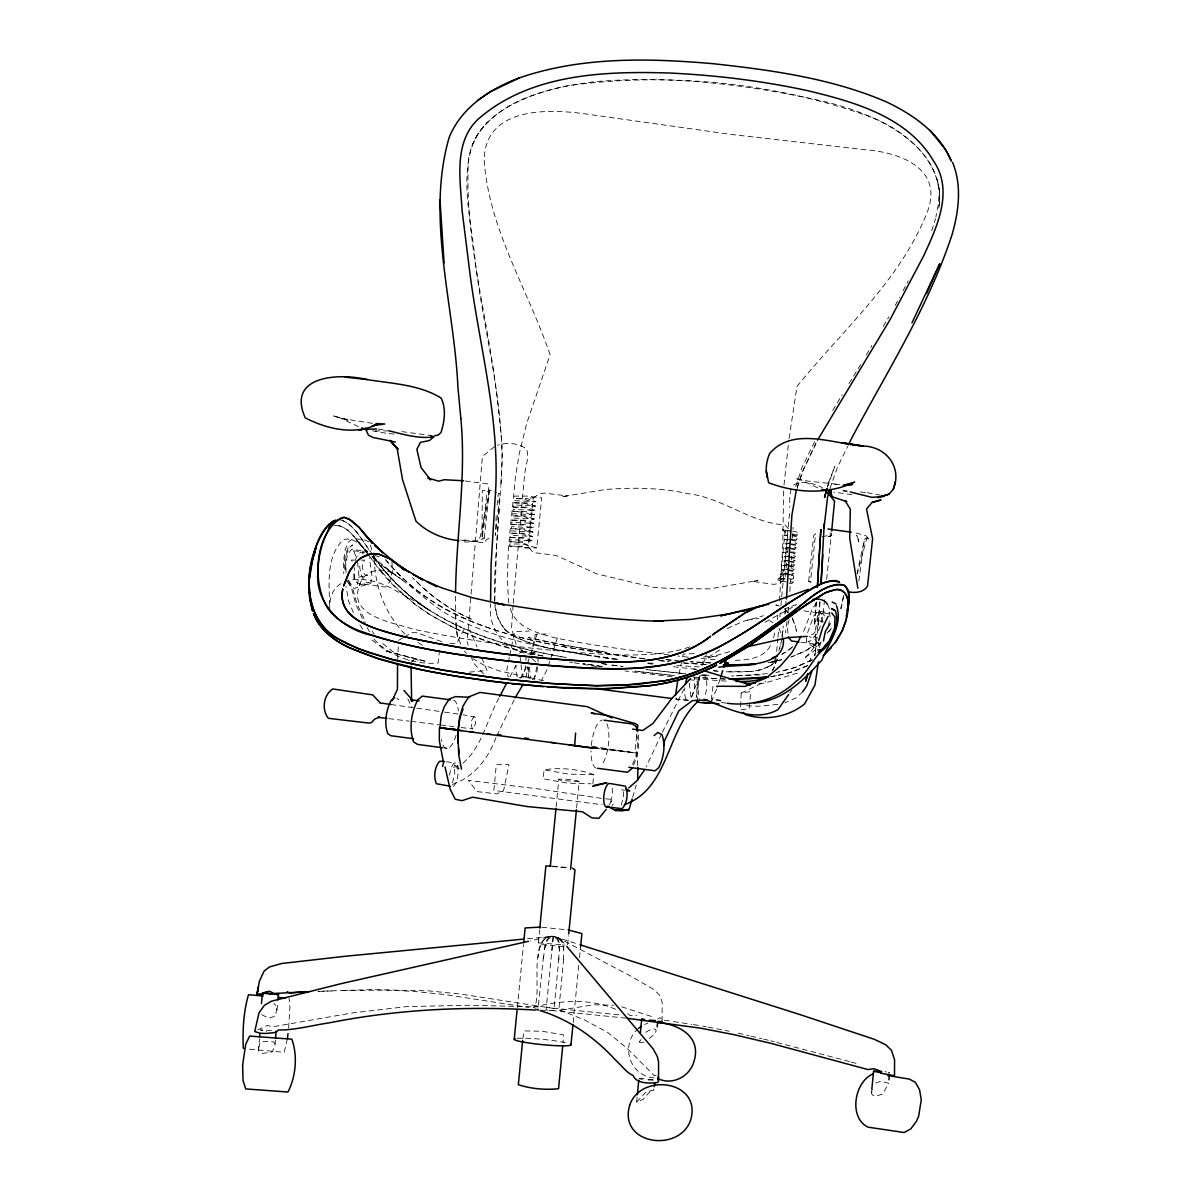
<?xml version="1.0" encoding="UTF-8"?>
<svg xmlns="http://www.w3.org/2000/svg" width="1201" height="1201" viewBox="0 0 1201 1201"><rect width="100%" height="100%" fill="white"/><g stroke="black" fill="none" stroke-linecap="round" stroke-linejoin="round"><path stroke-width="0.75" stroke-dasharray="5 3.75" d="M638.512 734.922L638.482 746.827L636.14 759.077L633.467 765.292M455.449 596.221L456.02 628.603L457.446 636.59L462.655 648.33M938.762 208.013C946.253 164.987 907.836 131.96 871.911 117.413L871.566 117.293C774.945 82.344 667.591 71.625 566.046 85.992C526.278 94.789 475.371 113.329 468.465 159.658C464.051 240.2 488.582 319.211 497.184 398.897L501.958 442.268L502.393 457.086L500.802 486.255C507.287 409.766 483.568 334.854 475.056 259.461C471.408 220.308 458.887 178.033 474.44 139.917C498.115 98.617 550.148 87.688 593.774 81.788L594.21 81.758C670.428 74.987 747.337 84.58 821.754 100.914C872.632 112.729 944.481 142.634 939.257 205.626L939.482 190.028L938.311 204.65L935.894 216.856M261.758 1014.695L268.724 1018.238L275.675 1015.956L276.815 1006.318L273.858 1003.511M783.622 491.074L782.722 546.725L779.314 603.923M494.827 600.74L496.644 544.053L500.787 486.345M792.645 538.078L793.05 527.359M741.197 693.007L740.522 709.956L749.259 708.665L750.7 691.611L741.197 693.007L765.728 681.357M806.487 637.671L806.321 642.145L816.38 649.05M397.636 660.625L398.267 645.928M563.569 959.839L563.704 945.667L560.807 939.392L557.774 937.29L550.388 936.345L530.332 940.878M791.144 568.704L791.819 556.048M662.111 1021.435L662.141 1002.174L659.589 995.149L653.794 989.504L631.606 976.563L557.759 937.561C524.462 927.502 544.008 998.647 533.469 1007.849M789.853 591.462L790.558 579.392M820.028 602.136L817.175 636.185M499.106 509.464C497.754 538.213 493.911 566.932 494.662 595.756C493.581 612.555 500.141 630.795 516.7 637.656M818.316 623.784L819.788 601.731M513.097 605.169L511.536 628.243L516.385 645.462L524.822 652.608M513.217 603.397L524.687 473.314L527.269 460.418L527.584 452.807L526.533 448.919C518.247 443.034 507.062 442.148 497.484 445.211M783.998 485.039L788.832 440.212M558.765 959.989C558.435 952.648 562.158 942.785 556.033 936.9C543.618 932.667 538.138 947.649 538.588 957.407M785.019 613.336L785.484 607.871M785.649 606.055L786.1 600.605M288.615 1028.041L289.921 1007.189L289.051 998.361M776.026 658.493L775.381 665.624L772.483 670.338M776.672 651.377L777.798 638.902M777.963 637.115L778.638 629.834M819.713 647.639L820.178 642.34M843.672 595.246L841.03 608.922M563.614 959.089L558.795 1010.326L593.654 1004.787L613.531 1005.222M779.854 616.774L780.2 613.05M780.905 605.589L789.808 510.5M830.311 532.989L829.981 536.562L825.357 536.532M496.163 515.634L495.443 535.361L499.766 493.746L498.265 493.521L496.854 508.263M558.885 958.023L553.916 1010.476L540.675 1010.191M275.464 1040.246L274.939 1045.455L272.192 1051.956L262.689 1053.397L258.56 1050.905L259.401 1039M277.041 1010.206L277.881 1001.559M530.136 498.025L533.199 497.574L528.29 547.641L509.629 546.155L509.84 543.978L522.645 544.008L536.787 547.911L541.696 497.845L527.344 496.118L514.538 496.088L514.298 498.49L523.456 498.97L532.764 502.138L535.826 501.688L527.104 498.52L514.298 498.49M528.515 545.464L521.895 542.492L510.05 541.831L510.26 539.669L531.998 540.705L528.935 541.156L522.33 538.183L510.47 537.508L510.68 535.361L532.433 536.397L529.356 536.832L522.75 533.86L510.89 533.199L511.116 530.947L532.854 531.983L529.791 532.433L523.171 529.461L511.326 528.785L511.536 526.639L533.289 527.674L530.211 528.125L523.606 525.137L511.746 524.477L511.956 522.315L533.709 523.351L530.632 523.801L524.026 520.829L512.166 520.153L512.377 518.006L534.13 519.042L531.052 519.493L524.447 516.505L512.602 515.845L512.812 513.683L534.55 514.719L531.488 515.169L524.867 512.196L513.022 511.536L513.232 509.374L534.97 510.41L531.908 510.86L525.302 507.798L513.458 507.122L513.668 504.96L535.406 506.011L532.328 506.447L525.723 503.474L513.878 502.814L514.088 500.652L535.826 501.688M517.331 1007.684L523.501 944.632M592.874 783.698L593.759 774.675C578.627 769.03 560.041 767.274 544.083 769.781L543.197 778.803L567.728 783.157L591.102 783.803M522.855 1038.64L524.116 1030.923L542.041 1031.239L563.434 1034.842L563.059 1042.633M564.005 946.628L540.81 944.526L538.333 942.845L539.594 930.024M556.123 807.012L558.855 779.134L567.277 779.314L577.426 780.665L579.152 781.821L576.6 807.853M551.92 950.381L553.256 936.285L527.239 938.777M567.638 944.872L568.538 935.729M573.177 1022.591L578.807 965.109M579.528 957.692L580.623 946.568M643.901 1042.228L639.683 1042.528L639.848 1038.174M636.62 1102.008L645.943 1092.054L653.975 1089.832L650.372 1091.124L643.06 1099.425L636.62 1102.008L637.161 1096.558M786.4 581.885L780.185 580.984L785.094 530.902L791.279 531.923M780.185 580.984L777.843 579.813L784.313 569.724L787.721 535.03L782.752 529.746L790.949 530.932M786.58 563.029L784.989 579.287L779.254 583.536L773.609 584.347L752.261 581.299L757.921 580.473L709.971 588.85L673.07 588.67L653.659 587.364L596.897 573.943L555.838 555.387L533.169 552.535L528.41 546.89M787.646 552.205L788.171 546.785M789.102 583.116L791.759 583.491L793.065 582.41L793.276 580.248L791.174 579.543M793.486 578.086L793.696 575.925L791.594 575.234L791.384 577.396L793.486 578.086L792.18 579.167L788.201 578.597M788.622 574.288L792.6 574.844L794.116 571.616L784.313 569.724L781.235 570.175L787.676 568.929M789.042 569.965L793.02 570.535L794.552 567.202L787.826 565.791M789.477 565.566L793.456 566.136L794.972 562.894L788.246 561.483M789.898 561.257L793.876 561.813L795.392 558.57L788.667 557.174M790.333 556.934L794.311 557.504L795.602 556.423L795.813 554.261L793.726 553.571M790.753 552.625L794.732 553.181L796.248 549.938L789.522 548.542M791.174 548.302L795.152 548.872L796.668 545.629L789.943 544.218M791.609 543.903L795.587 544.458L797.104 541.216L787.286 539.339L784.223 539.789L787.436 539.159M792.029 539.579L796.008 540.15L797.524 536.907L792.345 535.736M792.45 535.271L796.428 535.826L797.734 534.745L797.974 532.343L792.585 531.172M875.769 1083.047L880.738 1081.23L888.59 1083.242L882.69 1094.156L875.889 1096.033L873.217 1095.582L871.701 1093.976L871.821 1089.247M543.452 956.506L538.048 1008.96M822.205 622.148L824.532 599.824M826.648 579.362L831.482 532.869M258.515 1048.068L260.152 1042.528L262.554 1041.402L273.333 1041.777L275.119 1043.684M484.303 538.153L489.362 490.488L482.262 490.593L482.036 538.468L489.362 490.488L487.005 492.005L481.916 537.883L484.303 538.153L478.238 541.096L466.003 542.086L460.674 541.005M787.045 621.367L785.409 632.987M787.991 612.48L788.562 607.151M816.995 637.956L814.773 655.506M818.241 645.297L818.587 642.085M439.506 650.176L438.095 663.027C415.066 665.069 387.758 655.926 373.166 637.986M594.78 748.178L634.759 752.937L636.995 732.565M808.648 581.224L813.768 535.361L815.569 533.754L810.495 581.434L808.648 581.224L813.317 584.076M784.929 613.996L785.544 608.427M871.461 1092.835L872.196 1089.217M843.597 596.522L840.73 608.592M543.332 958.473C544.909 951.327 543.182 940.893 550.388 936.345M712.989 686.221L711.367 698.997L716.847 699.973M777.227 619.806L777.933 614.507M781.896 636.785L783.337 625.961M782.331 635.329L783.457 626.982M858.835 581.044L864.435 539.384L866.912 537.763L857.349 573.628M789.087 438.455L796.999 386.422C842.486 330.095 900.9 279.953 927.637 211.166C943.686 167.119 897.627 151.821 863.654 149.6L731.019 134.407L589.391 114.485C551.499 108.706 485.429 105.373 484.168 159.673C488.597 228.956 528.215 290.087 550.088 354.79L526.729 423.337L519.042 454.624L515.289 478.373C511.701 520.033 504.615 562.098 508.969 603.953M287.369 1038.73L284.232 1052.316L247.376 1048.983M525.948 677.709L527.704 666.585M781.686 639.427L780.095 648.375M791.099 488.897L789.688 497.199L789.778 507.167M828.525 625.961L829.756 618.665M814.683 655.806L815.674 650.311L814.713 655.611M489.362 490.488L480.355 536.442L478.238 541.096L460.538 539.714M534.1 680.111L536.817 666.675M509.269 657.217L506.822 670.203L508.218 677.019M509.659 655.401L514.629 631.741L529.266 631.02M528.425 667.231L528.005 678.1M531.097 654.5L535.301 634.488L549.938 633.753M679.03 674.121L683.234 654.11L694.223 653.569M700.093 675.052L696.205 698.006M702 665.955L703.906 656.857L718.558 656.121M544.473 949.436L548.151 939.017L553.256 936.285L578.281 944.211M857.079 573.598L864.435 539.384L867.422 538.048L869.959 539.91L865.831 535.646L854.782 532.689M797.074 488.627L802.193 471.873L818.707 438.155M639.502 1041.702L641.004 1039.511M773.594 637.851L775.125 631.156M795.753 486.585L802.178 467.069L814.894 441.157M355.466 560.492L356.247 557.249L360.645 552.085L364.113 552.925M789.102 619.686L787.541 626.156L788.006 635.179M778.894 650.597L781.16 642.205M829.891 488.672L837.457 467.249L847.681 446.397M632.627 797.314L636.2 785.079M807.612 632.702L813.873 615.738L818.196 611.249L830.011 612.75M931.706 230.772L935.549 218.597M699.402 676.313L691.04 698.141M703.125 664.573L706.323 654.5M720.075 679.045L717.147 687.512M797.179 487.051L803.574 469.516L815.899 443.079M527.509 663.477L537.703 632.131M548.181 666.225L549.878 661M550.448 659.259L558.39 634.879M777.587 658.914L772.663 670.218M716.517 689.209L711.713 700.889M803.694 631.381L811.741 610.528L815.974 603.397M452.507 782.767L454.819 773.684L454.248 765.007L459.698 767.814M621.247 805.165L623.574 796.068L623.529 789.808M526.368 666.96L522.435 675.773L520.904 677.469L518.066 677.919M547.055 669.693L541.576 680.216M632.507 764.241C637.206 754.693 639.412 743.179 636.2 732.85M498.91 698.081C486.555 720.375 481.556 749.619 459.968 765.577M661.586 733.961L646.288 766.703M662.336 732.265L683.774 689.374M496.013 737.534C488.101 758.762 473.779 777.602 451.321 784.733M496.794 735.868L514.283 699.492M471.993 145.786L478.313 133.056L487.366 122.007M509.93 676.809L515.875 665.354M895.195 305.504L899.549 297.323M903.017 290.777L908.241 280.959M866.296 355.076L871.941 345.513M883.245 326.387L888.89 316.824M611.925 806.036L613.095 804.085M832.638 410.472L842.291 394.664M849.047 383.599L860.622 364.624M608.997 805.135L612.63 799.521L603.352 798.56M831.287 628.288L828.705 631.906M775.531 658.553L770.532 665.894L772.979 663.838C759.602 673.416 742.578 671.779 727.07 671.854M789.733 692.992L791.879 689.959M821.274 641.95L815.284 649.861L803.844 658.703L806.682 655.986A165.558 23.945 -27.3 0 0 815.194 644.982L815.944 641.814L815.179 639.352L809.069 636.515M770.366 645.733C762.95 659.364 745.821 660.1 732.13 660.49M649.231 1038.475C663.237 1028.161 652.774 1025.609 643.916 1033.986M824.697 616.008L822.37 613.336L817.971 618.5L815.239 629.819L815.794 640.658L819.292 644.652L821.499 642.07M827.024 633.257L830.777 629.189M638.542 1028.281C619.176 1044.765 629.819 1077.627 655.956 1077.958M802.733 691.746L796.263 697.826L784.793 702.96M776.747 659.859C770.442 667.711 760.398 670.443 750.82 671.509M792.795 646.558L788.201 650.762L780.86 654.875M474.095 716.351L471.678 720.375L471.152 723.933L472.248 728.887L473.524 728.692L475.626 723.272L475.221 717.177L463.016 714.775M410.757 662.727L413.925 659.965L408.4 660.28M791.969 647.474L782.151 654.095M494.452 446.637L482.397 456.425L467.159 641.754L468.12 645.207M816.44 643.916L806.817 650.221L790.768 657.232M362.207 553.601L364.473 551.905L351.833 550.643L354.13 551.86L356.862 559.096M533.184 498.16L538.919 493.911L544.563 493.086L567.232 495.938L561.588 496.764L605.169 489.558C632.702 487.231 660.835 487.726 687.948 493.656C722.612 497.619 750.28 522.915 785.004 524.897L789.763 530.542M818.076 642.385L805.165 651.107L791.789 656.662M521.895 542.492L522.855 541.846L510.05 541.831M521.474 546.83L522.435 546.185L509.629 546.155M719.774 649.921L706.428 658.448L732.775 650.687M398.507 640.418L402.92 637.821M404.377 636.965L411.733 632.627L417.212 632.777L444.61 642.685M764.962 622.208L795.693 605.439M811.831 659.965L795.152 667.456L778.879 671.975M727.1 628.543L743.149 621.382L763.551 615.753M656.136 1075.12L654.575 1075.871L626.922 1048.188L607.556 1032.32L584.422 1019.919L558.915 1009.666M807.898 665.444L789.207 672.8L770.261 676.839M489.107 538.393L485.955 539.895L485.039 542.972L460.749 540.09M807.357 665.864L793.14 671.584M812.492 659.664L795.152 667.456L776.056 672.56M644.532 1024.498L647.729 1023.117M796.503 604.523L784.568 608.937M689.674 646.964C665.609 655.326 639.653 655.206 614.507 654.875L614.146 654.86C546.62 651.347 479.154 643.105 412.979 629.099L412.679 629.024C394.363 622.703 347.975 616.623 359.219 586.148C363.272 569.995 383.359 565.356 395.654 575.384C417.363 589.871 435.077 610.138 459.563 620.452C508.864 643.361 563.389 651.497 616.744 659.034M793.411 484.979C802.718 480.325 813.708 483.207 822.445 487.681M257.735 1029.873L267.643 1025.354L272.102 1026.885L352.058 1012.983L406.779 1006.603L469.846 1005.237L538.393 1006.948M458.197 766.043L452.912 767.424L459.428 768.295M781.536 659.859L767.859 662.727M778.338 675.457L792.555 671.779M770.051 662.487L781.761 659.664M790.228 542.852L783.788 544.188L791.624 543.107M789.793 547.251L783.367 548.512L791.189 547.476M787.766 551.89L782.947 552.82L786.009 552.37M788.952 555.883L782.512 557.144L790.348 556.108M788.517 560.206L782.091 561.452L789.913 560.432M788.096 564.515L781.671 565.776L789.492 564.74M787.24 573.237L780.815 574.483L790.228 573.267M747.397 620.091L758.927 618.485M784.613 578.597L777.843 579.813L783.893 574.048L790.063 574.994M777.843 704.402L758.191 706.248L743.854 705.603M533.604 1007.129L533.514 1007.099C561.302 1000.343 591.027 997.806 617.644 1010.221M334.433 525.633L335.289 525.483M688.098 700.063L676.824 699.387L675.938 697.736M771.417 676.523L778.023 675.517M787.721 535.03L784.643 535.466L791.009 534.76M822.265 536.502L831.903 535.166L829.981 536.562L827.204 536.427M767.439 673.686L733.18 676.058M639.247 1078.273L654.98 1080.074L647.129 1079.999M792.465 534.445L797.734 534.745M787.286 539.339L797.314 539.069M789.177 551.995L796.038 552.1M784.313 569.724L789.072 569.154M888.5 1073.109L889.611 1072.763L888.62 1072.373M469.441 672.125L487.036 670.443L481.301 656.977M554.036 1008.48L460.148 994.008L428.772 990.87L371.049 989.609L317.89 991.335M760.203 674.842L731.619 676.028M593.759 774.675L568.613 774.15L544.083 769.781M342.78 990.6L385.446 990.074L413.009 991.335L444.385 994.473L528.92 1007.489M449.97 643.571L456.635 643.316L463.676 629.849L469.861 630.06L477.007 646.889M318.82 991.38L331.836 990.93M513.878 502.814L526.684 502.829L535.406 506.011M513.458 507.122L526.263 507.152L534.97 510.41M513.022 511.536L525.828 511.551L534.55 514.719M512.602 515.845L525.407 515.875L534.13 519.042M512.166 520.153L524.987 520.183L533.709 523.351M511.746 524.477L524.552 524.507L533.289 527.674M511.326 528.785L524.131 528.815L532.854 531.983M510.89 533.199L523.696 533.229L532.433 536.397M510.47 537.508L523.276 537.538L531.998 540.705M525.227 548.091L536.787 547.911M726.14 671.809L750.805 671.524M354.55 560.086L351.172 560.086L353.034 562.038M361.336 560.116L364.729 560.131L362.972 562.248L362.342 567.067L363.393 572.307L365.539 575.504L367.461 575.219L354.265 578.266L354.4 567.533M758.912 683.294L764.316 683.309L796.308 673.371L799.446 674.091M834.665 484.438L839.949 484.468L808.243 481.151L795.122 478.433L801.262 480.16L817.746 487.816M374.937 430.859L387.968 430.949M699.372 666.9L674.046 665.399M710.346 662.832L690.83 661.796M579.152 781.821L560.582 780.305L558.855 779.134M552.775 866.086L568.869 867.647M551.965 866.537L568.854 868.023M538.333 942.845L564.98 945.037M535.106 1010.056L538.829 1010.146M780.395 578.807L785.199 578.927M725.149 679.045L693.502 677.289M725.299 679L700.648 677.829M715.045 659.604L699.913 658.403M706.578 664.588L683.774 662.952M710.827 662.967L690.26 661.751M726.02 681.132L691.536 678.55M541.726 927.232L568.268 929.934M701.339 674.917L709.566 675.412L700.333 674.752M378.3 429.087L386.932 430.273M682.814 662.937L706.308 664.648M401.855 431.594L430.619 435.483M713.874 670.804L717.267 671.074M713.214 670.789L722.447 671.524M681.808 673.386L646.438 669.603M335.679 525.438C349.011 525.978 355.766 540.165 364.008 548.572L356.592 540.27L367.836 551.814M674.512 675.638L634.969 671.119L672.365 675.397M665.985 659.619L675.082 660.505M685.591 673.731L646.318 669.558M637.761 765.562L637.04 753.057L595.126 748.403M688.353 657.232L677.98 656.031M666.225 659.664L679.301 660.94M648.15 662.907L653.734 663.462M672.11 676.779L624.985 670.939M659.98 660.64L668.762 661.526M618.92 1014.815L546.23 1007.474M860.441 491.975L865.576 492.485M601.491 798.365L540.54 789.207L468.255 780.365L477.112 791.609L496.704 793.861L503.534 790.889L508.969 764.617L496.283 764.722L493.896 790.438L602.317 804.82M389.079 433.531L394.063 434.056M658.673 660.475L669.437 661.601M673.446 666.765L696.565 669.347M693.698 669.017L696.91 669.377M626.036 1018.148L546.08 1009.951L553.256 936.285L557.789 939.963L559.396 950.892M668.957 654.92C630.765 650.176 592.468 645.733 554.772 637.776C537.493 633.032 514.779 627.553 510.02 607.406M675.352 698.952L688.278 700.498M644.291 658.779L565.206 647.024C528.845 640.223 492.455 631.561 458.737 615.978C430.453 603.112 405.247 583.776 385.581 559.726M644.832 658.869L633.843 657.502C546.155 644.922 445.631 633.137 385.821 559.816M388.839 718.633L409.226 721.14M411.087 721.366L438.875 724.788M440.737 725.014L453.708 726.605M461.124 727.521L472.248 728.887M647.624 663.537L653.044 664.213M271.546 1030.413L260.287 1029.933L266.652 1031.359M465.387 480.985L487.831 483.943L488.567 489.618L496.568 492.56M721.486 702.525L727.386 703.291M803.904 610.889L822.37 613.336M800.827 642.205L819.292 644.652M522.3 651.167L534.4 652.774M688.864 679.556L697 680.637L699.372 700.408M593.189 746.692L634.759 752.937M442.163 747.683L447.433 748.373M446.382 761.794L455.554 763.01M621.653 789.808L624.91 790.243M851.899 494.662L833.899 492.155M612.525 665.144L623.004 666.57M611.669 665.039L622.178 666.48M591.718 746.632L637.04 753.057M617.434 659.589L588.76 655.491L613.831 659.064M390.941 704.492L414.961 707.914M416.807 708.185L442.689 711.878M444.535 712.133L461.169 714.505M602.497 666.63L582.86 663.553M372.49 423.337L343.261 418.699L332.227 415.561L349.761 420.605L338.817 417.347L360.315 427.541M385.761 433.186L372.385 430.784M664.348 1020.204L671.629 1021.3M673.446 1021.571L691.641 1024.333M693.457 1024.603L700.738 1025.699M884.972 1071.697L886.413 1071.923M601.476 666.45L583.731 663.703M601.956 663.568L607.256 664.393M601.656 663.507L607.181 664.378M829.26 613.921L818.512 612.15L820.523 613.141C823.676 623.169 818.061 634.713 810.18 641.064L807.868 641.394L819.142 647.639M574.318 662.847L588.295 665.189M867.287 492.665L880.363 495.172M591.793 665.774L596.807 666.63M642.37 1079.399L639.352 1078.738M563.284 645.057L606.955 652.353L557.369 643.946L528.35 637.596L563.239 645.012M565.761 657.457L557.039 655.866L566.136 657.608M386.497 651.122L426.64 661.631L386.497 651.122L369.157 637.821M569.439 661.991L572.562 662.562M702.78 1026.089L706.308 1026.78M708.065 1027.125L729.232 1031.254M543.573 680.742L499.121 670.849L483.838 665.159L472.999 658.688M537.898 654.95L543.227 656.046M338.802 525.573C351.398 529.446 358.033 542.432 366.11 551.814M534.955 654.35C471.858 641.679 408.16 613.336 371.079 558.36M538.183 655.04L543.017 656.091M532.598 654.47C506.462 652.458 487.216 629.924 490.714 603.683M738.15 1033.145L749.049 1035.697M750.865 1036.133L761.749 1038.685M763.566 1039.12L769.015 1040.396M782.752 529.746L787.796 530.962M534.19 654.185L499.121 644.982L474.38 636.62M374.517 555.493L381.453 557.189M621.653 1006.783L652.954 1016.977M776.942 605.244L775.831 604.974L779.524 606.1M849.452 1061.534L775.831 1042.168M823.451 621.863L816.845 620.106L814.623 622.163L814.323 618.965L817.656 615.708L816.845 620.106L818.241 621.623L817.971 625.961L815.899 630.975L813.122 634.353L811.2 634.638L817.326 637.836M770.832 1040.817L774.165 1041.717M418.413 660.13L395.264 653.569L379.966 641.274M851.209 1061.999L859.285 1064.356M339.883 519.673C354.911 524.071 361.516 540.66 370.764 551.844M794.792 542.687L796.894 543.377M794.356 547.101L796.458 547.791M793.516 555.718L795.602 556.423M793.095 560.041L795.182 560.732M792.66 564.35L794.762 565.04M792.24 568.764L794.326 569.454M791.804 573.072L793.906 573.763M790.964 581.719L793.065 582.41M342.285 520.288C356.367 526.849 363.002 542.582 372.415 554.066M535.196 1008.615L538.498 1009.936M455.419 628.603L473.99 636.47M627.778 1013.749C631.246 1017.742 633.693 1013.809 636.665 1015.536M368.857 541.846L365.089 540.06L353.094 538.453L348.89 541.666L345.197 549.608L343.561 560.882L343.786 573.628M454.624 628.228L429.027 614.221L414.345 603.893L395.204 586.734L381.753 571.856M516.715 637.671C539.324 648.03 564.335 651.092 588.58 655.461C560.176 649.651 528.455 648.21 504.87 629.504M769.721 620.827L772.904 622.658M396.78 698.397L398.927 699.733M418.188 642.58L424.088 646.303M402.605 580.098L381.152 564.845L395.654 575.384L369.908 554.562M373.601 558.39C390.505 577.786 408.235 597.017 430.138 610.844L424.133 606.985A165.558 34.484 40.9 0 0 396.9 591.417C373.616 576.165 327.528 569.004 329.75 610.198C329.584 586.974 324.84 557.294 343.366 539.744C353.439 536.352 361.366 545.704 367.671 552.1M661.181 1018.673L659.814 1017.652L657.803 1019.199M421.251 604.824L424.133 606.985L412.799 598.308M557.759 937.561L562.653 942.89L564.05 950.757M784.823 609.192L790.348 615.167M531.863 658.553L536.081 662.126M372.535 557.069L376.574 560.777L372.82 556.934M416.312 581.299C432.435 597.678 451.666 610.859 472.894 619.686C449.91 610.303 429.688 595.366 412.468 577.591M368.662 554.517L365.104 551.139L351.638 549.277L347.419 554.592L345.543 566.932L346.609 571.976M464.322 651.062L466.558 653.389M785.379 609.507L787.841 612.135M483.553 673.851L472.999 662.487L471.047 655.581M560.807 939.392L564.425 943.626M381.573 571.646L372.805 560.597M404.947 634.233C384.92 613.546 374.817 586.238 374.142 557.684M359.474 543.152L367.176 553.196M368.106 554.427L371.83 559.321M373.301 555.417C413.264 617.434 487.636 643.075 556.739 655.806C487.546 642.835 413.684 617.284 373.406 555.478M372.145 631.216L374.292 634.203M348.38 580.383L353.98 588.505L370.824 583.221L371.92 575.594L369.398 557.744M359.97 624.94L362.867 629.354M504.855 629.474L497.319 617.014L495.097 604.388M778.984 628.348L783.382 638.827M367.041 627.462L369.668 631.981M348.665 581.824L353.034 589.571L357.102 604.223L365.704 622.283M347.479 581.359L351.833 589.346L355.856 604.418L364.413 622.959M792.63 619.04L795.452 626.697M370.313 544.969L373.361 554.487M407.785 698.742L411.613 706.999M827.564 604.463L829.065 607.871L830.071 616.849M792.06 617.539L795.227 625.105L796.623 632.897L796.383 629.985M353.364 612.51L348.605 601.07L346.038 586.433M937.38 179.655L939.617 192.1M457.506 636.68L455.089 612.51M357.628 562.248L358.994 576.72L357.012 585.683L369.247 582.56L366.921 582.905C360.87 578.627 359.805 570.415 359.579 563.539M689.284 683.144L691.01 697.526M529.341 667.231L530.632 678.025L522.48 676.944L520.108 657.172M346.068 572.592L345.408 562.653L346.699 553.781L349.386 547.536L352.599 544.999L348.185 547.836L345.483 554.261L344.462 561.603L344.927 571.856M391.946 561.558L392.397 570.595L389.679 581.9L385.266 587.079L357.583 583.401L354.07 579.407L353.619 570.37M516.955 1038.4A28.524 2.627 5.6 0 1 543.272 1039.435A28.524 2.627 5.6 0 1 568.809 1043.549M453.618 700.198A24.38 8.422 -82.4 0 1 458.452 711.037M456.095 735.192A24.38 8.422 -82.4 0 1 441.428 739.411M606.925 723.813A24.38 8.422 -82.4 0 1 602.211 764.421M596.146 768.16A24.38 8.422 -82.4 0 1 591.027 750.745M591.327 745.416A24.38 8.422 -82.4 0 1 602.317 719.984M693.247 675.007A13.676 4.729 -82.4 0 1 690.935 698.487M686.101 699.207A13.676 4.729 -82.4 0 1 684.825 687.813M698.201 700.814A13.676 4.729 -82.4 0 1 698.562 681.522A13.676 4.729 -82.4 0 1 705.903 677.859A13.676 4.729 -82.4 0 1 704.251 697.796M612.195 788.306A11.86 4.098 -82.4 0 1 609.928 803.649M537.928 658.929A13.676 4.729 -82.4 0 1 538.093 662.126M537.703 667.351A13.676 4.729 -82.4 0 1 531.427 679.901A13.676 4.729 -82.4 0 1 528.23 667.05M531.803 654.935A13.676 4.729 -82.4 0 1 536.637 654.23M525.828 657.322A13.676 4.729 -82.4 0 1 525.993 660.52M525.603 665.744A13.676 4.729 -82.4 0 1 519.643 678.28M517.406 676.824A13.676 4.729 -82.4 0 1 516.13 665.444M519.703 653.344A13.676 4.729 -82.4 0 1 524.537 652.623M449.624 775.336A11.86 4.098 -82.4 0 1 455.164 762.95A11.86 4.098 -82.4 0 1 457.881 775.215A11.86 4.098 -82.4 0 1 452.071 786.445M816.275 602.031L814.533 625.916L816.29 602.061M810.72 658.058L810.075 661.526L810.72 658.058M828.84 481.796L826.919 488.777L834.8 466.498L828.84 481.796M858.445 539.264L856.613 535.286L858.79 541.816L858.445 539.264"/><path stroke-width="1.5" d="M411.643 701.414L411.042 666.33M458.001 743.014L458.046 730.433M397.546 664.258L397.426 689.389L392.051 700.784M637.731 779.839L637.866 767.349M457.806 730.493L458.707 754.813L461.514 769.15M455.539 592.633C456.305 534.64 466.363 476.602 460.854 418.609M823.466 641.049L825.327 631.561L830.056 623.619M824.231 523.711L820.883 584.602M460.854 418.518L457.896 386.992C454.248 305.249 425.755 218.222 449.159 137.439L449.174 137.409C461.394 107.339 490.323 88.634 519.673 77.765C581.674 56.537 648.465 58.098 712.929 63.683C771.973 70.093 831.903 78.38 886.833 102.085C913.361 114.816 939.692 133.026 951.372 161.129L945.622 149.75L930.009 130.324M766.208 470.927L767.469 477.563C765.112 469.576 766.418 461.124 769.616 453.558C792.885 426.385 833.224 443.89 863.054 446.036C885.963 446.457 902.491 467.024 893.289 489.347L888.86 494.242L881.669 496.268M627.853 1018.358L700.859 1028.206L734.366 1034.752L770.682 1043.279L867.873 1069.551L873.743 1068.695L878.997 1070.556L881.174 1073.244L894.49 1075.781L894.595 1060.003L891.472 1050.305L885.707 1044.735L874.433 1039.36L799.836 1014.53L580.068 944.782M658.568 1080.45L658.568 1061.744L657.292 1056.445L653.029 1048.743L566.827 946.448M821.109 583.896L822.82 554.742M857.859 588.28L849.707 538.093L850.323 509.269L845.339 501.012L846.735 501.628L831.662 496.583L830.867 490.368L829.816 491.539L831.677 496.433M574.648 745.536L575.624 733.06M786.415 598.954L791.924 514.869L796.338 490.158M818.436 661.796L814.954 685.08L804.64 703.846C788.667 717.042 765.412 721.005 745.761 714.745L743.134 712.343M261.443 1003.496L262.479 993.002M259.581 1037.184L259.926 1033.551M278.062 999.832L278.452 994.473L263.304 992.792M275.63 1038.52L275.945 1031.284M514.238 1039.195L517.136 1009.531M523.681 942.785L525.137 927.953L539.895 927.127M522.675 1040.471L518.337 1084.698C530.842 1088.812 545.434 1090.133 558.54 1088.691L562.699 1046.311M539.774 928.193L545.885 865.951L551.049 866.056M550.283 866.491L555.943 808.873M570.595 869.194L576.42 809.714M568.719 933.898L574.994 869.809L572.502 868.128M570.985 1044.84L572.982 1024.438M580.623 946.568L581.9 933.582L568.268 929.934M640.358 1032.86L641.754 1018.718M637.341 1094.742L638.767 1080.209M657.187 1026.825L657.668 1021.871M654.335 1086.68L654.665 1083.377M871.821 1089.247L873.592 1071.187L881.699 1071.322M888.92 1079.744L889.446 1074.505M831.677 531.007L834.56 501.192L827.594 492.59M637.206 730.718L637.821 725.164L635.359 723.663L607.901 715.661L591.162 712.959L594.6 713.814M824.051 527.824L827.594 497.034L829.426 490.353M287.369 1038.73L288.015 1033.566M535.106 1010.056C466.438 1006.003 397.456 1009.335 329.93 1022.727C312.47 1025.249 295.116 1030.188 278.317 1030.023L276.02 1032.41L266.187 1033.445L260.227 1033.265L254.717 1031.539L259.056 1012.683L264.505 1005.237L271.366 1001.244L340.709 983.754L528.5 941.284M847.396 611.009C857.664 568.283 823.24 586.073 805.27 601.971C762.56 633.888 719.354 670.668 665.324 680.607C706.473 673.07 742.038 649.201 775.095 624.79C796.984 614.327 817.13 581.794 843.988 584.977C850.578 591.222 849.197 601.716 847.381 609.763M663.673 745.566L664.603 740.567L678.865 710.752L692.361 700.633L707.209 699.913M256.954 994.533L258.425 987.117L256.954 994.533L262.449 994.398M677.889 679.586L675.532 695.259M893.289 489.347L895.421 481.526M818.752 640.478L822.865 626.952L828.165 616.263M846.285 616.008L846.825 613.906M811.816 671.494L806.757 685.891L802.733 691.746M343.666 585.758L350.031 570.175L355.391 562.924L348.785 572.712L343.711 585.773M632.116 799.07L629.039 809.564L622.163 810.855L615.197 810.42L607.526 806.171M442.493 766.448L443.574 762.875L439.296 740.522L439.431 727.776L458.121 730.268M720.615 677.379L722.732 670.668M723.798 667.306L725.929 660.595M315.232 551.049L313.026 557.819L315.052 551.829M463.076 708.995L459.968 717.718L458.166 729.683L459.548 717.658L462.955 706.188L468.63 696.97L479.95 692.422L587.424 706.683L611.834 717.913M315.833 549.262L316.539 547.461M926.541 293.569L939.767 263.755L911.979 322.829M848.461 444.79L851.599 438.38C887.029 371.454 928.493 306.795 952.123 234.39C958.833 211.076 962.031 185.359 952.558 162.33M515.109 697.856L523.291 684.105M499.751 696.445L506.537 683.354M644.712 769.586L637.1 780.62L628.708 787.976M817.626 439.956L890.001 319.751L923.419 256.383C936.66 227.529 954.345 190.899 933.342 160.709C907.611 116.767 853.956 101.755 807.642 90.675C762.365 80.857 716.216 75.258 669.948 73.036C604.268 70.949 530.121 73.681 478.088 119.214C453.332 142.514 460.403 180.09 462.055 210.22L468.99 265.826C478.238 343.756 501.598 421.416 494.962 500.502L491.104 564.755L490.578 600.62M801.007 636.26L792.075 652.518L780.38 665.985L766.328 677.934L745.13 686.371L716.562 686.236M788.667 694.508L777.948 709.641C753.733 723.107 726.995 707.764 704.146 699.282M823.316 648.645L827.459 643.12M834.815 643.045L842.186 630.84L836.316 641.259L823.06 655.791M606.265 809.339L598.864 818.331L591.988 817.911L582.41 811.786L527.029 806.532L472.548 797.209L462.04 800.662L455.269 799.281L450.15 789.192L445.016 766.959M872.121 502.408L880.768 500.036L872.121 502.408L866.476 508.999L872.617 538.633L867.497 586.133C863.594 592.558 855.052 593.159 848.371 591.808M831.422 647.609L823.871 654.965M711.713 700.889L710.181 702.585L705.948 703.246L697.511 702.135L696.61 700.468M690.545 678.61L671.509 698.847L652.909 723.512L642.76 730.493L632.597 729.142M329.479 523.726C303.252 555.177 298.073 615.212 337.706 638.647C312.095 624.535 305.594 592.093 310.909 565.326C314.917 549.037 319.346 528.02 335.86 520.003M430.619 435.483L433.546 436.999L429.463 440.542L420.41 442.373L416.852 449.339L421.056 467.549L430.589 479.875L427.841 477.968L438.665 481.166L444.325 479.724L463.586 480.76M394.664 697.586L391.001 700.633C386.001 710.707 384.005 722.897 387.758 733.676L390.91 735.733L413.669 738.75M654.14 735.552L657.803 732.49L661.991 734.682C665.759 745.461 663.763 757.666 658.764 767.724L655.1 770.787L628.859 767.304M632.116 768.385L627.492 772.258L597.588 768.295M698.111 701.339C666.42 729.848 669.212 788.862 624.385 804.67M817.926 652.473L820.613 650.567M330.77 522.825L333.338 520.994M638.542 1028.281L641.469 1026.209M477.593 100.434L490.684 91.516L519.673 77.765M278.572 994.638L262.584 993.182M662.111 1021.435L657.803 1021.496M766.328 676.598C757.155 681.778 746.166 681.537 735.943 681.372M371.529 426.355L378.75 423.578C355.466 435.738 327.468 429.312 305.249 417.858C286.123 375.087 339.778 372.911 367.191 379.591C392.066 383.674 419.149 384.485 441.112 398.071C446.367 408.865 444.505 421.371 441.052 432.42L438.455 434.897L434.312 435.918M808.228 589.421L762.74 605.514M873.307 1073.784C854.301 1081.425 848.251 1117.696 868.068 1127.184L904.158 1132.513L910.808 1128.88L916.468 1121.269L918.615 1116.345L921.272 1099.816L919.561 1089.697L915.372 1082.371L909.382 1079.114L887.554 1075.495M777.287 656.196L772.198 658.013L775.621 656.842M365.87 428.337L359.144 430.333L365.059 428.592M878.036 497.709L888.86 494.242M843.312 485.399L854.587 482.126C827.894 494.872 795.903 493.146 768.655 482.757L766.553 472.849M741.302 611.324L750.4 609.267L720.63 615.813L765.202 604.914L756.09 607.541L745.941 612.435L757.14 607.136L766.178 604.854M745.281 647.219L788.532 637.506L807.297 636.38M373.661 425.514L384.785 423.998L376.003 423.533M843.432 485.414L852.29 484.543L846.99 484.513M592.663 786.37L606.865 782.737L593.414 785.514M729.818 613.831L690.635 619.431L653.659 621.142L663.432 621.307C606.535 620.256 550.058 611.925 493.971 602.842L504.3 604.869L472.263 597.708L441.668 587.829L427.061 581.599L437.074 586.658L412.994 574.333L422.692 579.858L399.528 565.956L408.835 572.021L389.499 558.57L378.84 554.126L390.04 558.87L403.986 569.754M768.115 677.034L749.004 678.865L729.097 679.135L768.475 677.079M817.821 650.041L821.919 649.441L829.125 641.244L834.53 628.483L834.98 617.104L831.692 612.975M755.564 664.168L723.197 665.204M523.516 939.137L345.077 956.281L281.905 963.472L269.609 966.895L264.16 970.993L259.371 981.322L256.984 994.383L263.244 994.098L265.331 991.966L269.685 991.32L274.113 993.497L308.687 991.651M767.694 604.583L768.595 604.493M275.254 993.767L278.347 993.647M812.657 599.524C818.076 598.353 824.562 599.209 827.564 604.463M303.943 991.906L289.756 993.032L287.144 991.696M620.392 810.09L615.197 810.42L629.039 809.564L625.586 809.774M754.783 664.438L723.618 665.264M718.874 667.246C737.114 664.093 785.964 669.047 783.382 638.827M433.546 436.999C418.278 438.83 403.371 434.417 388.689 430.709M755.294 683.279L744.485 683.249L750.445 684.87L704.417 670.879M727.386 703.291C752.381 706.488 777.783 699.087 795.993 681.357C808.363 672.83 812.882 657.382 824.487 648.72C832.848 638.377 839.679 624.115 835.401 610.724L831.422 608.517L834.23 610.108M753.988 702.9C782.617 701.504 803.859 679.976 821.979 659.965C828.6 643.06 843.432 624.88 836.466 605.754M655.461 1020.55L649.321 1020.174M469.726 697.301L455.449 696.61L449.249 698.982L444.385 706.503L441.277 715.226L439.866 727.611L458.572 730.118M376.604 428.982L365.614 429.252L368.527 435.332L373.316 437.539L395.309 442.028M547.611 687.017L603.878 688.758L648.045 685.891L611.294 688.608L590.171 688.789L562.744 687.933L511.641 683.744M543.302 686.702L491.539 681.357C443.334 674.572 394.153 667.426 349.296 647.624L378.645 658.809L422.317 669.948L456.545 676.298L509.029 683.459M263.259 996.019L248.517 994.698C243.473 1011.662 242.542 1030.353 243.293 1048.098L243.698 1048.653M278.001 997.355L285.373 998.031M703.035 702.255L718.949 703.816M881.474 1072.793L873.577 1071.337M367.191 379.591L345.197 377.129M443.154 728.196L446.877 728.632M452.477 729.262L456.2 729.683L452.582 729.112M386.992 718.408L378.015 717.327L379.486 717.102L374.532 719.219L371.469 722.612L368.617 723.047L328.368 718.318C321.493 709.701 323.354 695.049 332.722 688.954L372.775 694.899L380.056 702.81M671.719 698.502L597.287 688.849M594.78 748.178L569.199 744.815M497.409 734.517L501.027 734.997M524.627 738.03L528.245 738.495M798.98 641.965L791.609 640.989L788.096 636.98M450.42 699.838L422.272 696.1L417.648 699.973C411.312 712.718 408.775 728.151 413.534 741.813L417.528 744.41L442.163 747.683M604.088 720.21L632.221 723.948L636.215 726.545L637.596 731.574M419.209 700.844L410.742 699.718L412.844 701.084M469.441 731.559L473.074 732.04M487.591 733.976L491.209 734.457M551.064 742.398L554.697 742.879M568.989 744.83L457.656 730.208M569.454 745.04L593.309 748.193M444.55 761.539L439.701 761.239C434.492 766.974 433.456 776.657 436.368 783.728L450.24 786.19M626.532 790.468L629.804 790.904L625.721 788.802M606.31 806.907L622.163 808.663C627.357 802.929 628.393 793.26 625.496 786.19L609.778 783.472A11.86 4.098 -82.4 0 0 603.848 795.798A11.86 4.098 -82.4 0 0 607.496 806.727M827.984 529.01L851.209 532.193M390.941 704.492L380.147 702.945M458.106 730.073L461.514 730.553M716.847 699.973L720.495 700.618M843.387 490.639L846.81 491.299M850.218 491.96L871.926 497.349L884.011 496.418L881.579 495.593M644.697 1019.559L642.595 1019.109M458.887 540.645C442.704 538.889 427.706 532.704 415.921 521.084L402.56 479.739L397.231 449.069L390.04 440.332L398.116 449.234L390.64 441.082M821.784 489.287L830.431 491.329M657.773 1022.441C678.715 1024.273 701.549 1036.493 694.118 1060.933C690.305 1076.366 672.23 1085.989 657.638 1078.423M361.771 427.991L367.626 429.778M540.135 1010.611C569.169 1019.514 594.255 1037.079 614.702 1059.192C621.052 1064.972 626.622 1072.763 633.062 1075.465C636.38 1083.857 649.831 1083.512 657.623 1082.491L658.523 1081.2L657.683 1077.117M832.203 602.001L835.896 604.043M393.312 561.032L400.038 566.256M395.549 563.044L374.652 545.344L382.924 552.835L363.348 532.884M401.494 567.518L404.106 569.89M403.971 690.485L412.799 700.513M830.867 490.368L831.662 496.583M458.632 748.448L459.247 753.883M444.085 262.899L439.971 199.726M570.505 1044.239A28.524 2.627 5.6 0 1 541.951 1044.6A28.524 2.627 5.6 0 1 514.989 1038.73M685.336 684.285A13.676 4.729 -82.4 0 1 687.783 676.764M848.191 603.653L846.089 620.061C848.897 610.123 851.449 589.541 836.121 589.526C843.988 588.355 848.522 596.822 848.191 603.653M318.025 570.175C314.107 602.707 341.024 628.799 371.244 635.269C428.187 652.668 487.801 658.944 546.77 665.309C596.702 668.387 649.396 674.181 697.391 656.196C742.623 639.337 778.683 606.025 821.064 583.986C826.723 581.885 833.704 578.657 839.544 582.095C822.7 577.561 807.868 592.078 793.936 599.629C773.369 613.351 753.177 627.718 731.604 639.878C673.176 676.583 600.98 670.293 535.451 664.273C475.206 656.992 413.684 651.182 356.547 629.654C345.843 624.805 335.244 618.575 328.218 608.922C311.975 583.566 314.107 535.106 341.159 517.931C353.71 515.184 328.293 520.453 328.338 530.031C321.868 542.357 318.37 556.273 318.025 570.175M242.617 1065.152L243.037 1080.465L245.725 1088.917L287.94 1092.024C296.001 1076.456 297.713 1055.739 291.843 1039.18L249.628 1036.073L245.725 1044.3L242.617 1065.152M309.137 580.458L309.603 597.543L312.65 611.084C307.366 593.94 308.237 575.399 312.906 558.21L309.137 580.458M820.838 529.611L817.371 587.379L820.838 529.611M342.75 589.121C336.295 619.131 374.202 628.408 395.955 634.759C463.031 650.582 531.893 658.658 600.68 661.901C638.482 662.907 679.751 660.805 710.617 636.23C686.146 655.596 654.485 661.526 624.01 661.886C549.878 661.931 475.806 652.008 403.371 636.635C380.147 629.909 336.46 622.073 342.75 589.121M629.684 1105.175C618.035 1144.763 679.316 1153.2 690.635 1120.113C702.27 1080.54 640.989 1072.103 629.684 1105.175M826.919 488.777L824.532 497.514L826.949 488.747M807.793 673.761L805.676 681.282L807.823 673.671M845.774 621.172L842.261 630.645L845.774 621.172M360.87 557.985L355.781 562.458C361.381 556.453 369.608 552.355 377.94 553.961L371.274 553.826L360.87 557.985M794.251 613.201L787.225 618.56L799.596 609.327L794.251 613.201M786.745 618.905L749.859 645.387L720.105 663.267L749.859 645.387L786.745 618.905M714.595 633.287L712.343 634.939L745.175 612.855L714.67 633.272M806.967 604.028L799.836 609.147L824.982 592.979L806.967 604.028M716.517 665.144C695.334 675.968 672.23 682.904 648.63 685.816C672.245 682.904 695.379 676.133 716.517 665.144M827.999 591.628L825.387 592.784L835.656 589.571L827.999 591.628M664.964 680.682L636.635 684.45L596.717 685.681L623.739 685.276L664.964 680.682M728.241 663.207L724.758 663.147L728.241 663.207M596.597 685.696L550.193 683.564L499.466 678.52L441.217 669.948L392.006 659.499C459.082 675.217 527.764 683.534 596.597 685.696M863.054 446.036L841.616 442.704L863.054 446.036M346.113 518.081L345.002 517.841L349.206 519.282L346.113 518.081M391.901 659.454L358.393 648.81L337.946 638.797L347.194 643.886L368.752 652.608L391.901 659.454M348.845 647.429C333.863 640.388 319.421 629.609 313.521 613.516C319.616 629.414 333.863 640.358 348.845 647.429M351.608 520.724L349.311 519.342L359.054 527.329L372.445 543.347L358.634 526.909L351.608 520.724"/></g></svg>
